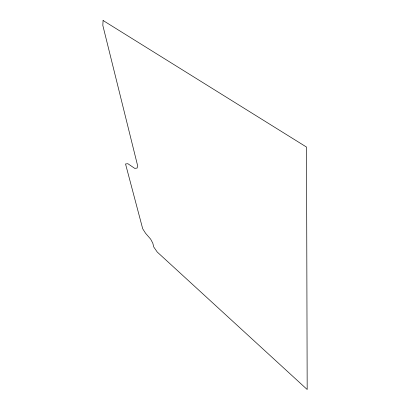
<?xml version="1.0" encoding="UTF-8"?>
<svg xmlns="http://www.w3.org/2000/svg" width="410" height="410" viewBox="0 0 410 410"><rect width="100%" height="100%" fill="white"/><g stroke="black" fill="none" stroke-linecap="round" stroke-linejoin="round"><path stroke-width="0.61" d="M103.079 20.5L102.823 25.394L137.575 165.496L137.145 168.044L134.736 168.377L127.879 163.718L125.537 163.964L142.695 228.739L145.555 233.264L150.644 239.132L152.781 243.135L153.77 247.015L157.245 252.047L307.177 389.5L306.521 147.072L103.079 20.5"/></g></svg>
